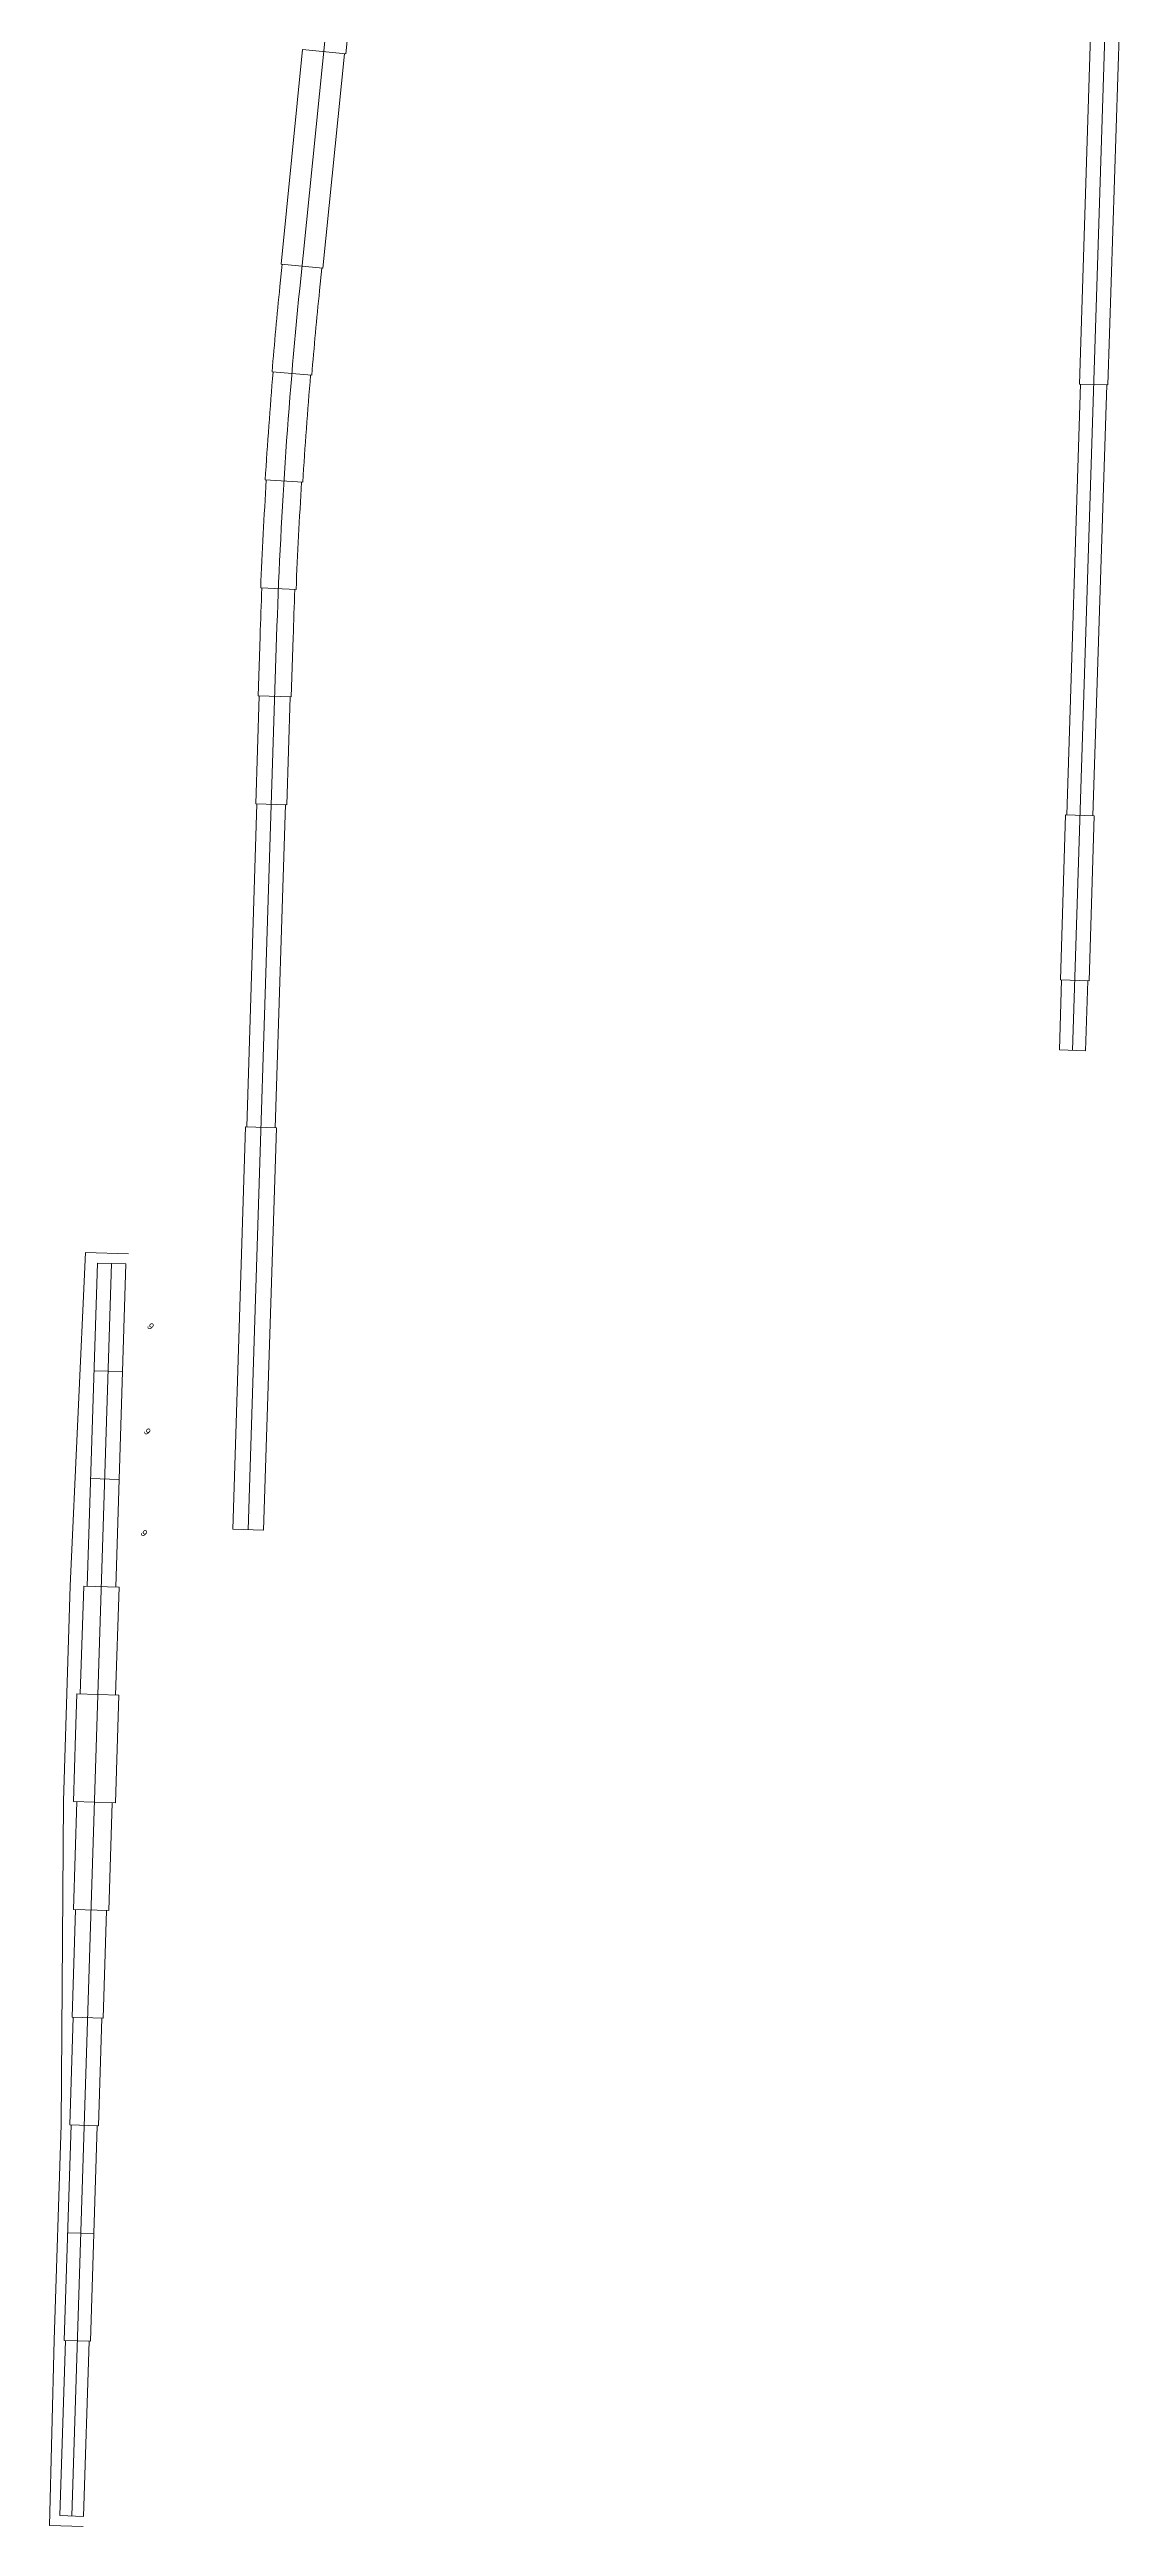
# Model space of a CAD drawing. Extents: x 2537068 to 2538547, y 7113338 to 7130059.
# Drawn here: x 2538039 to 2538356, y 7127246 to 7127981 of the extents above; entities that cross this region are included whole.
import ezdxf
from ezdxf.enums import TextEntityAlignment as Align

# ---------------------------------------------------------------- set-up
doc = ezdxf.new("R2010")
doc.units = 0
doc.header["$LTSCALE"] = 40
doc.header["$MEASUREMENT"] = 0
doc.linetypes.add('DGN Style 2', pattern=[45.56792, 27.340752, -18.227168])
for name, color, linetype, lineweight in [('D_RD_RETW_Symbol', 2, 'Continuous', 0), ('D_RET_WALL_1', 20, 'Continuous', 30), ('RD_RW_Pr_Conc_Hidden', 20, 'DGN Style 2', 13)]:
    doc.layers.add(name, color=color, linetype=linetype, lineweight=lineweight)
doc.styles.add('Style-LEROY', font='LEROY.shx')

msp = doc.modelspace()

# ---------------------------------------------------------------- linework, layer by layer
at = {"layer": 'D_RD_RETW_Symbol', "linetype": 'Continuous', "lineweight": 13, "ltscale": 0.02}
for p, q in [((2538135.56, 7128135.92), (2538112.81, 7127910.45)), ((2538342.16, 7127684.29), (2538351.86, 7127988.69)), ((2538097.5, 7127542.01), (2538105.94, 7127806.98)), ((2538045.15, 7127249.22), (2538056.99, 7127621.03))]:
    msp.add_line(p, q, dxfattribs=at)
at = {"layer": 'D_RD_RETW_Symbol', "linetype": 'Continuous', "lineweight": 13, "ltscale": 0.02, "extrusion": (0, 0, -1)}
msp.add_arc((-2539614.18, 7127758.92), 1509, 1.82493, 5.76287, dxfattribs=at)
at = {"layer": 'D_RET_WALL_1', "color": 7, "linetype": 'Continuous', "lineweight": 13, "ltscale": 0.1, "flags": 128}
msp.add_lwpolyline([(2538062, 7127623.88), (2538049.18, 7127624.29), (2538044.69, 7127525.38), (2538042.65, 7127461.41), (2538041.97, 7127365.38), (2538039.93, 7127301.42), (2538038.55, 7127246.43), (2538048.55, 7127246.11)], dxfattribs=at)
at = {"layer": 'RD_RW_Pr_Conc_Hidden', "linetype": 'Continuous'}
for p, q in [((2538132.92, 7128043.76), (2538126.49, 7127980.08)), ((2538344.21, 7127882.11), (2538347.61, 7127988.83)), ((2538352.7, 7127881.84), (2538356.1, 7127988.56)), ((2538113.68, 7127981.38), (2538107.26, 7127917.7)), ((2538126.49, 7127980.08), (2538113.68, 7127981.38)), ((2538126.12, 7127980.12), (2538119.69, 7127916.45)), ((2538107.59, 7127917.67), (2538106.92, 7127911.04)), ((2538119.69, 7127916.45), (2538107.26, 7127917.7)), ((2538119.36, 7127916.48), (2538118.69, 7127909.85)), ((2538116.37, 7127884.72), (2538104.58, 7127885.71)), ((2538340.51, 7127754.17), (2538344.58, 7127882.1)), ((2538344.21, 7127882.11), (2538352.7, 7127881.84)), ((2538348.25, 7127753.92), (2538352.33, 7127881.85)), ((2538113.71, 7127852.95), (2538102.56, 7127853.65)), ((2538111.72, 7127821.13), (2538101.22, 7127821.56)), ((2538100.47, 7127789.52), (2538101.03, 7127807.14)), ((2538110.3, 7127789.21), (2538110.86, 7127806.82)), ((2538099.78, 7127757.53), (2538100.8, 7127789.51)), ((2538110.3, 7127789.21), (2538100.47, 7127789.52)), ((2538108.95, 7127757.23), (2538109.97, 7127789.22)), ((2538097.06, 7127661.56), (2538100.12, 7127757.52)), ((2538108.95, 7127757.23), (2538099.78, 7127757.53)), ((2538105.55, 7127661.29), (2538108.61, 7127757.24)), ((2538338.57, 7127705.2), (2538340.13, 7127754.18)), ((2538340.13, 7127754.18), (2538348.63, 7127753.91)), ((2538347.07, 7127704.93), (2538348.63, 7127753.91)), ((2538338.28, 7127684.41), (2538338.95, 7127705.19)), ((2538338.57, 7127705.2), (2538347.07, 7127704.93)), ((2538346.03, 7127684.17), (2538346.69, 7127704.94)), ((2538338.28, 7127684.41), (2538346.03, 7127684.17)), ((2538096.73, 7127661.57), (2538092.92, 7127542.16)), ((2538105.89, 7127661.28), (2538096.73, 7127661.57)), ((2538105.89, 7127661.28), (2538102.08, 7127541.86)), ((2538052.75, 7127621.17), (2538049.69, 7127525.22)), ((2538061.24, 7127620.9), (2538052.75, 7127621.17)), ((2538061.24, 7127620.9), (2538058.18, 7127524.95)), ((2538060.22, 7127588.92), (2538051.73, 7127589.19)), ((2538059.2, 7127556.93), (2538050.71, 7127557.2)), ((2538102.08, 7127541.86), (2538092.92, 7127542.16)), ((2538048.69, 7127525.25), (2538047.67, 7127493.27)), ((2538059.18, 7127524.92), (2538048.69, 7127525.25)), ((2538059.18, 7127524.92), (2538058.16, 7127492.93)), ((2538046.67, 7127493.3), (2538046.28, 7127481.13)), ((2538059.16, 7127492.9), (2538046.67, 7127493.3)), ((2538059.16, 7127492.9), (2538058.14, 7127460.92)), ((2538046.28, 7127481.13), (2538045.65, 7127461.31)), ((2538046.65, 7127461.28), (2538045.63, 7127429.3)), ((2538058.14, 7127460.92), (2538045.65, 7127461.31)), ((2538057.14, 7127460.95), (2538056.13, 7127428.96)), ((2538045.28, 7127397.29), (2538046.3, 7127429.28)), ((2538056.13, 7127428.96), (2538045.63, 7127429.3)), ((2538054.44, 7127397), (2538055.46, 7127428.99)), ((2538044.59, 7127365.3), (2538045.61, 7127397.28)), ((2538054.44, 7127397), (2538045.28, 7127397.29)), ((2538053.09, 7127365.03), (2538054.11, 7127397.01)), ((2538042.93, 7127301.32), (2538044.97, 7127365.29)), ((2538053.09, 7127365.03), (2538044.59, 7127365.3)), ((2538050.68, 7127301.07), (2538052.71, 7127365.04)), ((2538051.69, 7127333.06), (2538043.95, 7127333.3)), ((2538041.65, 7127249.33), (2538043.3, 7127301.31)), ((2538050.68, 7127301.07), (2538042.93, 7127301.32)), ((2538048.64, 7127249.11), (2538050.3, 7127301.09)), ((2538048.64, 7127249.11), (2538041.65, 7127249.33))]:
    msp.add_line(p, q, dxfattribs=at)
at = {"layer": 'RD_RW_Pr_Conc_Hidden', "linetype": 'Continuous', "extrusion": (0, 0, -1)}
for radius, start, end in [(1514.91, 4.80077, 5.76287), (1503.09, 4.80077, 5.76287), (1514.59, 3.58575, 4.80077), (1503.41, 3.58575, 4.80077), (1514.25, 2.37073, 3.58575), (1503.75, 2.37073, 3.58575), (1513.91, 1.82493, 2.37073), (1504.09, 1.82493, 2.37073)]:
    msp.add_arc((-2539614.18, 7127758.92), radius, start, end, dxfattribs=at)

# ---------------------------------------------------------------- texts
at = {"layer": 'RD_RW_Pr_Conc_Hidden', "linetype": 'Continuous', "style": 'Style-LEROY'}
for p in [(2538068.81, 7127603.61), (2538067.82, 7127572.38), (2538066.85, 7127542.22)]:
    msp.add_text('9', height=2, rotation=313.17507, dxfattribs=at).set_placement(p, align=Align.TOP_LEFT)

doc.saveas('drawing.dxf')
